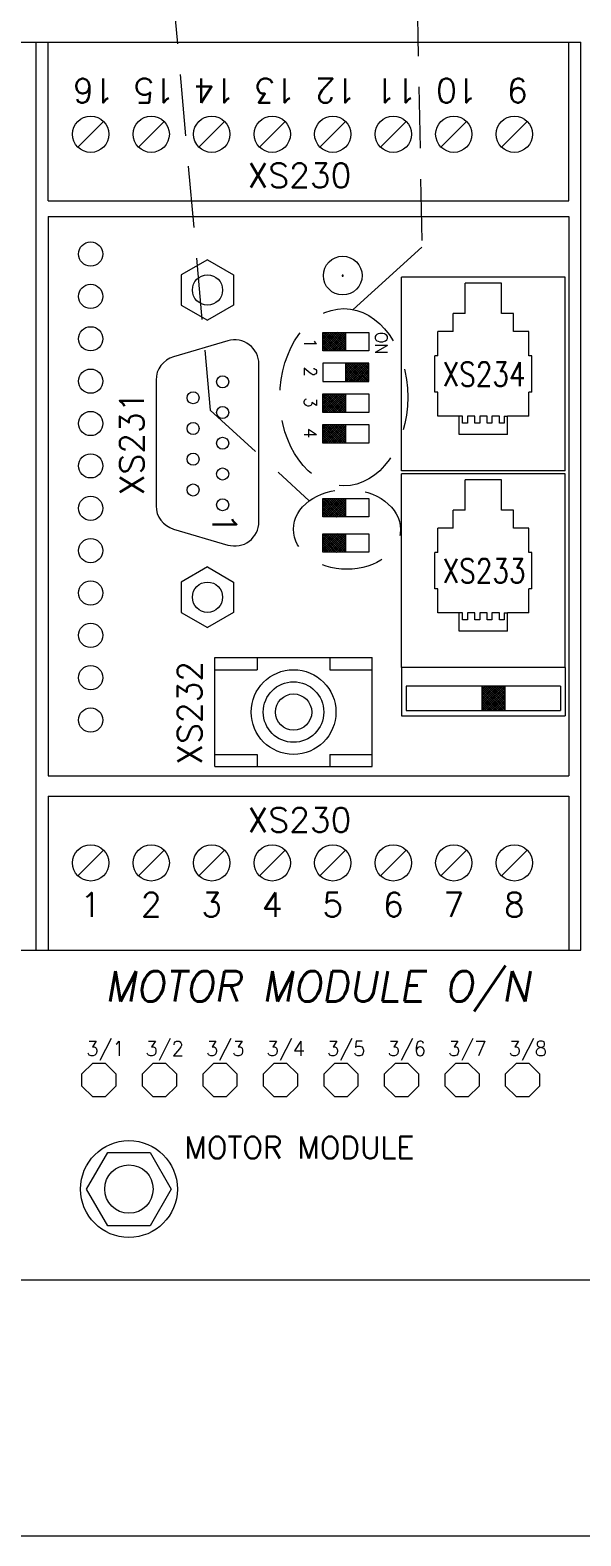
# Model space of a CAD drawing. Extents: x -2993 to 3661, y -4147 to -1441.
# Drawn here: x -628.9 to -583.4, y -1851.7 to -1727.3 of the extents above; entities that cross this region are included whole.
import ezdxf
from ezdxf.enums import TextEntityAlignment as Align

# ---------------------------------------------------------------- set-up
doc = ezdxf.new("R2010")
doc.units = 0
doc.header["$LTSCALE"] = 0.1
doc.header["$MEASUREMENT"] = 0
doc.linetypes.add('DASHED', pattern=[19.05, 12.7, -6.35])
doc.layers.get('0').update_dxf_attribs({"linetype": 'CONTINUOUS'})
for name, color, linetype in [('20', 7, 'CONTINUOUS'), ('21', 7, 'CONTINUOUS'), ('LAYOUT', 7, 'CONTINUOUS'), ('MONTAGEPLAAT', 230, 'CONTINUOUS'), ('MOTMODULE', 7, 'CONTINUOUS')]:
    doc.layers.add(name, color=color, linetype=linetype)
doc.styles.get("Standard").update_dxf_attribs({"font": 'simplex.shx'})

msp = doc.modelspace()

# ---------------------------------------------------------------- linework, layer by layer
at = {"lineweight": 13}
for p, q in [((-624.22, -1823.08), (-622.47, -1820.05)), ((-618.97, -1820.05), (-617.22, -1823.08)), ((-622.47, -1826.11), (-624.22, -1823.08)), ((-617.22, -1823.08), (-618.97, -1826.11)), ((-618.97, -1826.11), (-622.47, -1826.11))]:
    msp.add_line(p, q, dxfattribs=at)
at = {"color": 7, "lineweight": 13}
msp.add_line((-622.47, -1820.05), (-618.97, -1820.05), dxfattribs=at)
msp.add_lwpolyline([(-847.8, -1851.73), (-399.9, -1851.73), (-399.9, -1649.62), (-847.8, -1649.62)], close=True, dxfattribs=at)
at = {"lineweight": 13}
msp.add_circle((-620.72, -1823.08), 4, dxfattribs=at)
at = {"layer": '20', "lineweight": 13}
msp.add_circle((-620.72, -1823.08), 2, dxfattribs=at)
at = {"layer": '21', "color": 7, "lineweight": 13}
for p, q in [((-624.6, -1813.57), (-623.71, -1812.68)), ((-624.6, -1814.59), (-624.6, -1813.57)), ((-623.71, -1812.68), (-622.69, -1812.68)), ((-622.69, -1812.68), (-621.8, -1813.57)), ((-621.8, -1813.57), (-621.8, -1814.59)), ((-619.6, -1813.57), (-618.71, -1812.68)), ((-619.6, -1814.59), (-619.6, -1813.57)), ((-618.71, -1812.68), (-617.69, -1812.68)), ((-617.69, -1812.68), (-616.8, -1813.57)), ((-616.8, -1813.57), (-616.8, -1814.59)), ((-614.6, -1813.57), (-613.71, -1812.68)), ((-614.6, -1814.59), (-614.6, -1813.57)), ((-613.71, -1812.68), (-612.69, -1812.68)), ((-612.69, -1812.68), (-611.8, -1813.57)), ((-611.8, -1813.57), (-611.8, -1814.59)), ((-609.6, -1813.57), (-608.71, -1812.68)), ((-609.6, -1814.59), (-609.6, -1813.57)), ((-608.71, -1812.68), (-607.69, -1812.68)), ((-607.69, -1812.68), (-606.8, -1813.57)), ((-606.8, -1813.57), (-606.8, -1814.59)), ((-604.6, -1813.57), (-603.71, -1812.68)), ((-604.6, -1814.59), (-604.6, -1813.57)), ((-603.71, -1812.68), (-602.69, -1812.68)), ((-602.69, -1812.68), (-601.8, -1813.57)), ((-601.8, -1813.57), (-601.8, -1814.59)), ((-599.6, -1813.57), (-598.71, -1812.68)), ((-599.6, -1814.59), (-599.6, -1813.57)), ((-598.71, -1812.68), (-597.69, -1812.68)), ((-597.69, -1812.68), (-596.8, -1813.57)), ((-596.8, -1813.57), (-596.8, -1814.59)), ((-594.6, -1813.57), (-593.71, -1812.68)), ((-594.6, -1814.59), (-594.6, -1813.57)), ((-593.71, -1812.68), (-592.69, -1812.68)), ((-592.69, -1812.68), (-591.8, -1813.57)), ((-591.8, -1813.57), (-591.8, -1814.59)), ((-589.6, -1813.57), (-588.71, -1812.68)), ((-589.6, -1814.59), (-589.6, -1813.57)), ((-588.71, -1812.68), (-587.69, -1812.68)), ((-587.69, -1812.68), (-586.8, -1813.57)), ((-586.8, -1813.57), (-586.8, -1814.59)), ((-623.71, -1815.47), (-624.6, -1814.59)), ((-621.8, -1814.59), (-622.69, -1815.47)), ((-618.71, -1815.47), (-619.6, -1814.59)), ((-616.8, -1814.59), (-617.69, -1815.47)), ((-613.71, -1815.47), (-614.6, -1814.59)), ((-611.8, -1814.59), (-612.69, -1815.47)), ((-608.71, -1815.47), (-609.6, -1814.59)), ((-606.8, -1814.59), (-607.69, -1815.47)), ((-603.71, -1815.47), (-604.6, -1814.59)), ((-601.8, -1814.59), (-602.69, -1815.47)), ((-598.71, -1815.47), (-599.6, -1814.59)), ((-596.8, -1814.59), (-597.69, -1815.47)), ((-593.71, -1815.47), (-594.6, -1814.59)), ((-591.8, -1814.59), (-592.69, -1815.47)), ((-588.71, -1815.47), (-589.6, -1814.59)), ((-586.8, -1814.59), (-587.69, -1815.47)), ((-622.69, -1815.47), (-623.71, -1815.47)), ((-617.69, -1815.47), (-618.71, -1815.47)), ((-612.69, -1815.47), (-613.71, -1815.47)), ((-607.69, -1815.47), (-608.71, -1815.47)), ((-602.69, -1815.47), (-603.71, -1815.47)), ((-597.69, -1815.47), (-598.71, -1815.47)), ((-592.69, -1815.47), (-593.71, -1815.47)), ((-587.69, -1815.47), (-588.71, -1815.47))]:
    msp.add_line(p, q, dxfattribs=at)
at = {"layer": 'LAYOUT', "color": 7, "linetype": 'DASHED', "lineweight": 13, "ltscale": 4}
for p, q in [((-620.55, -1685.45), (-614.02, -1758.72)), ((-597.52, -1693.92), (-596.51, -1745.25)), ((-614.02, -1758.72), (-605.82, -1766.22))]:
    msp.add_line(p, q, dxfattribs=at)
at = {"layer": 'LAYOUT', "color": 7, "lineweight": 13, "ltscale": 4}
msp.add_line((-596.51, -1745.25), (-602.19, -1750.42), dxfattribs=at)
at = {"layer": 'LAYOUT', "color": 7, "lineweight": 13}
for p, q in [((-584.69, -1747.73), (-598.19, -1747.73)), ((-598.19, -1763.73), (-598.19, -1747.73)), ((-584.69, -1763.73), (-584.69, -1747.73)), ((-592.94, -1750.73), (-592.94, -1748.23)), ((-589.94, -1748.23), (-592.94, -1748.23)), ((-589.94, -1750.73), (-589.94, -1748.23)), ((-593.94, -1752.23), (-593.94, -1750.73)), ((-592.94, -1750.73), (-593.94, -1750.73)), ((-588.94, -1750.73), (-589.94, -1750.73)), ((-588.94, -1752.23), (-588.94, -1750.73)), ((-593.94, -1752.23), (-595.19, -1752.23)), ((-595.19, -1754.23), (-595.19, -1752.23)), ((-587.69, -1752.23), (-588.94, -1752.23)), ((-587.69, -1754.23), (-587.69, -1752.23)), ((-595.19, -1754.23), (-595.44, -1754.23)), ((-595.44, -1757.23), (-595.44, -1754.23)), ((-587.44, -1754.23), (-587.69, -1754.23)), ((-587.44, -1757.23), (-587.44, -1754.23)), ((-595.19, -1757.23), (-595.44, -1757.23)), ((-595.19, -1759.23), (-595.19, -1757.23)), ((-587.69, -1759.23), (-587.69, -1757.23)), ((-587.44, -1757.23), (-587.69, -1757.23)), ((-593.44, -1759.23), (-595.19, -1759.23)), ((-593.44, -1760.73), (-593.44, -1759.23)), ((-593.17, -1759.23), (-593.44, -1759.23)), ((-589.71, -1759.23), (-589.44, -1759.23)), ((-589.44, -1760.73), (-589.44, -1759.23)), ((-587.69, -1759.23), (-589.44, -1759.23)), ((-589.44, -1760.73), (-593.44, -1760.73)), ((-584.69, -1763.73), (-598.19, -1763.73)), ((-598.19, -1779.98), (-598.19, -1763.98)), ((-584.69, -1763.98), (-598.19, -1763.98)), ((-584.69, -1779.98), (-584.69, -1763.98)), ((-592.94, -1766.98), (-592.94, -1764.48)), ((-589.94, -1764.48), (-592.94, -1764.48)), ((-589.94, -1766.98), (-589.94, -1764.48)), ((-592.94, -1766.98), (-593.94, -1766.98)), ((-593.94, -1768.48), (-593.94, -1766.98)), ((-588.94, -1766.98), (-589.94, -1766.98)), ((-588.94, -1768.48), (-588.94, -1766.98)), ((-593.94, -1768.48), (-595.19, -1768.48)), ((-595.19, -1770.48), (-595.19, -1768.48)), ((-587.69, -1768.48), (-588.94, -1768.48)), ((-587.69, -1770.48), (-587.69, -1768.48)), ((-595.19, -1770.48), (-595.44, -1770.48)), ((-595.44, -1773.48), (-595.44, -1770.48)), ((-587.44, -1770.48), (-587.69, -1770.48)), ((-587.44, -1773.48), (-587.44, -1770.48)), ((-595.19, -1773.48), (-595.44, -1773.48)), ((-595.19, -1775.48), (-595.19, -1773.48)), ((-587.69, -1775.48), (-587.69, -1773.48)), ((-587.44, -1773.48), (-587.69, -1773.48)), ((-593.44, -1775.48), (-595.19, -1775.48)), ((-593.17, -1775.48), (-593.44, -1775.48)), ((-593.44, -1776.98), (-593.44, -1775.48)), ((-589.71, -1775.48), (-589.44, -1775.48)), ((-589.44, -1776.98), (-589.44, -1775.48)), ((-587.69, -1775.48), (-589.44, -1775.48)), ((-589.44, -1776.98), (-593.44, -1776.98)), ((-613.62, -1779.17), (-600.62, -1779.17)), ((-613.62, -1788.17), (-613.62, -1779.17)), ((-613.62, -1780.17), (-610.12, -1780.17)), ((-610.12, -1779.17), (-610.12, -1780.17)), ((-604.12, -1779.17), (-604.12, -1780.17)), ((-604.12, -1780.17), (-600.62, -1780.17)), ((-600.62, -1788.17), (-600.62, -1779.17)), ((-584.69, -1779.98), (-598.19, -1779.98)), ((-598.19, -1779.98), (-598.19, -1783.97)), ((-584.69, -1779.98), (-584.69, -1783.97)), ((-591.55, -1781.61), (-591.47, -1781.52)), ((-591.55, -1781.78), (-591.29, -1781.52)), ((-591.55, -1781.96), (-591.11, -1781.52)), ((-591.55, -1782.14), (-590.94, -1781.52)), ((-591.55, -1782.31), (-590.76, -1781.52)), ((-591.55, -1782.49), (-590.58, -1781.52)), ((-591.55, -1782.67), (-590.41, -1781.52)), ((-591.55, -1782.84), (-590.23, -1781.52)), ((-591.55, -1783.02), (-590.05, -1781.52)), ((-591.55, -1783.2), (-589.88, -1781.52)), ((-591.55, -1783.37), (-589.7, -1781.52)), ((-589.65, -1783.49), (-591.55, -1781.58)), ((-591.55, -1783.55), (-589.65, -1781.65)), ((-589.77, -1783.55), (-591.55, -1781.76)), ((-589.94, -1783.55), (-591.55, -1781.94)), ((-590.12, -1783.55), (-591.55, -1782.11)), ((-590.3, -1783.55), (-591.55, -1782.29)), ((-590.47, -1783.55), (-591.55, -1782.47)), ((-590.65, -1783.55), (-591.55, -1782.64)), ((-589.65, -1783.31), (-591.44, -1781.52)), ((-591.37, -1783.55), (-589.65, -1781.82)), ((-589.65, -1783.13), (-591.26, -1781.52)), ((-591.19, -1783.55), (-589.65, -1782)), ((-589.65, -1782.96), (-591.08, -1781.52)), ((-591.02, -1783.55), (-589.65, -1782.18)), ((-589.65, -1782.78), (-590.91, -1781.52)), ((-590.84, -1783.55), (-589.65, -1782.35)), ((-589.65, -1782.6), (-590.73, -1781.52)), ((-590.66, -1783.55), (-589.65, -1782.53)), ((-589.65, -1782.43), (-590.55, -1781.52)), ((-590.49, -1783.55), (-589.65, -1782.71)), ((-589.65, -1782.25), (-590.38, -1781.52)), ((-589.65, -1782.07), (-590.2, -1781.52)), ((-589.65, -1781.9), (-590.02, -1781.52)), ((-589.65, -1781.72), (-589.85, -1781.52)), ((-589.65, -1781.54), (-589.67, -1781.52)), ((-598.19, -1783.97), (-584.69, -1783.97)), ((-590.83, -1783.55), (-591.55, -1782.82)), ((-591, -1783.55), (-591.55, -1783)), ((-591.18, -1783.55), (-591.55, -1783.17)), ((-591.36, -1783.55), (-591.55, -1783.35)), ((-591.53, -1783.55), (-591.55, -1783.53)), ((-590.31, -1783.55), (-589.65, -1782.88)), ((-590.13, -1783.55), (-589.65, -1783.06)), ((-589.96, -1783.55), (-589.65, -1783.24)), ((-589.78, -1783.55), (-589.65, -1783.41)), ((-613.62, -1787.17), (-610.12, -1787.17)), ((-610.12, -1787.17), (-610.12, -1788.17)), ((-604.12, -1787.17), (-604.12, -1788.17)), ((-604.12, -1787.17), (-600.62, -1787.17)), ((-613.62, -1788.17), (-600.62, -1788.17))]:
    msp.add_line(p, q, dxfattribs=at)
at = {"layer": 'LAYOUT', "color": 7, "linetype": 'Continuous', "lineweight": 13}
for p, q in [((-604.71, -1753.83), (-604.71, -1752.3)), ((-603.62, -1752.3), (-604.71, -1753.39)), ((-603.8, -1752.3), (-604.71, -1753.22)), ((-603.97, -1752.3), (-604.71, -1753.04)), ((-604.15, -1752.3), (-604.71, -1752.86)), ((-604.33, -1752.3), (-604.71, -1752.69)), ((-604.5, -1752.3), (-604.71, -1752.51)), ((-604.68, -1752.3), (-604.71, -1752.33)), ((-604.71, -1752.3), (-600.9, -1752.3)), ((-604.71, -1752.32), (-603.56, -1753.46)), ((-603.56, -1752.43), (-604.71, -1753.57)), ((-604.71, -1752.49), (-603.56, -1753.64)), ((-603.56, -1752.6), (-604.71, -1753.75)), ((-604.71, -1752.67), (-603.56, -1753.81)), ((-604.71, -1752.85), (-603.72, -1753.83)), ((-603.56, -1752.78), (-604.61, -1753.83)), ((-604.54, -1752.3), (-603.56, -1753.28)), ((-604.36, -1752.3), (-603.56, -1753.11)), ((-604.19, -1752.3), (-603.56, -1752.93)), ((-604.01, -1752.3), (-603.56, -1752.75)), ((-603.83, -1752.3), (-603.56, -1752.57)), ((-603.66, -1752.3), (-603.56, -1752.4)), ((-602.91, -1752.3), (-603.56, -1752.96)), ((-603.09, -1752.3), (-603.56, -1752.78)), ((-603.26, -1752.3), (-603.56, -1752.6)), ((-603.44, -1752.3), (-603.56, -1752.43)), ((-602.8, -1752.37), (-603.56, -1753.13)), ((-603.56, -1752.4), (-602.8, -1753.16)), ((-602.8, -1752.55), (-603.56, -1753.31)), ((-603.56, -1752.57), (-602.8, -1753.34)), ((-602.8, -1752.72), (-603.56, -1753.49)), ((-603.56, -1752.75), (-602.8, -1753.51)), ((-603.48, -1752.3), (-602.8, -1752.98)), ((-603.3, -1752.3), (-602.8, -1752.81)), ((-603.13, -1752.3), (-602.8, -1752.63)), ((-602.95, -1752.3), (-602.8, -1752.45)), ((-602.8, -1753.83), (-602.8, -1752.3)), ((-600.9, -1752.3), (-600.9, -1753.83)), ((-604.71, -1753.02), (-603.9, -1753.83)), ((-604.71, -1753.2), (-604.08, -1753.83)), ((-604.71, -1753.38), (-604.25, -1753.83)), ((-604.71, -1753.55), (-604.43, -1753.83)), ((-604.71, -1753.73), (-604.61, -1753.83)), ((-600.9, -1753.83), (-604.71, -1753.83)), ((-603.56, -1752.96), (-604.44, -1753.83)), ((-603.56, -1753.13), (-604.26, -1753.83)), ((-603.56, -1753.31), (-604.08, -1753.83)), ((-603.56, -1753.49), (-603.9, -1753.83)), ((-603.56, -1753.66), (-603.73, -1753.83)), ((-602.8, -1752.9), (-603.56, -1753.66)), ((-603.56, -1752.93), (-602.8, -1753.69)), ((-603.56, -1753.11), (-602.84, -1753.83)), ((-603.56, -1753.28), (-603.02, -1753.83)), ((-603.56, -1753.46), (-603.19, -1753.83)), ((-603.56, -1753.64), (-603.37, -1753.83)), ((-603.56, -1753.81), (-603.55, -1753.83)), ((-602.8, -1753.08), (-603.55, -1753.83)), ((-602.8, -1753.25), (-603.37, -1753.83)), ((-602.8, -1753.43), (-603.2, -1753.83)), ((-602.8, -1753.61), (-603.02, -1753.83)), ((-602.8, -1753.79), (-602.84, -1753.83)), ((-604.71, -1754.84), (-604.71, -1756.37)), ((-600.9, -1754.84), (-604.71, -1754.84)), ((-602.8, -1756.37), (-602.8, -1754.84)), ((-602.12, -1754.84), (-602.8, -1755.52)), ((-602.3, -1754.84), (-602.8, -1755.35)), ((-602.48, -1754.84), (-602.8, -1755.17)), ((-602.65, -1754.84), (-602.8, -1754.99)), ((-602.8, -1754.91), (-602.04, -1755.67)), ((-602.04, -1754.94), (-602.8, -1755.7)), ((-602.8, -1755.09), (-602.04, -1755.85)), ((-602.04, -1755.11), (-602.8, -1755.88)), ((-602.8, -1755.26), (-602.04, -1756.03)), ((-602.04, -1755.29), (-602.8, -1756.05)), ((-602.69, -1754.84), (-602.04, -1755.5)), ((-602.51, -1754.84), (-602.04, -1755.32)), ((-602.34, -1754.84), (-602.04, -1755.14)), ((-602.16, -1754.84), (-602.04, -1754.97)), ((-601.06, -1754.84), (-602.04, -1755.82)), ((-601.24, -1754.84), (-602.04, -1755.65)), ((-601.42, -1754.84), (-602.04, -1755.47)), ((-601.59, -1754.84), (-602.04, -1755.29)), ((-601.77, -1754.84), (-602.04, -1755.11)), ((-601.95, -1754.84), (-602.04, -1754.94)), ((-600.9, -1754.86), (-602.04, -1756)), ((-602.04, -1754.97), (-600.9, -1756.11)), ((-600.9, -1755.03), (-602.04, -1756.18)), ((-602.04, -1755.14), (-600.9, -1756.29)), ((-600.9, -1755.21), (-602.04, -1756.35)), ((-602.04, -1755.32), (-600.99, -1756.37)), ((-601.98, -1754.84), (-600.9, -1755.93)), ((-601.81, -1754.84), (-600.9, -1755.76)), ((-601.63, -1754.84), (-600.9, -1755.58)), ((-601.45, -1754.84), (-600.9, -1755.4)), ((-601.28, -1754.84), (-600.9, -1755.23)), ((-601.1, -1754.84), (-600.9, -1755.05)), ((-600.92, -1754.84), (-600.9, -1754.87)), ((-600.9, -1756.37), (-600.9, -1754.84)), ((-604.71, -1756.37), (-600.9, -1756.37)), ((-602.8, -1755.44), (-602.04, -1756.2)), ((-602.04, -1755.47), (-602.8, -1756.23)), ((-602.8, -1755.62), (-602.05, -1756.37)), ((-602.8, -1755.79), (-602.23, -1756.37)), ((-602.8, -1755.97), (-602.4, -1756.37)), ((-602.8, -1756.15), (-602.58, -1756.37)), ((-602.8, -1756.33), (-602.76, -1756.37)), ((-602.04, -1755.65), (-602.76, -1756.37)), ((-602.04, -1755.82), (-602.59, -1756.37)), ((-602.04, -1756), (-602.41, -1756.37)), ((-602.04, -1756.18), (-602.23, -1756.37)), ((-602.04, -1756.35), (-602.06, -1756.37)), ((-602.04, -1755.5), (-601.17, -1756.37)), ((-602.04, -1755.67), (-601.34, -1756.37)), ((-602.04, -1755.85), (-601.52, -1756.37)), ((-602.04, -1756.03), (-601.7, -1756.37)), ((-602.04, -1756.2), (-601.87, -1756.37)), ((-600.9, -1755.39), (-601.88, -1756.37)), ((-600.9, -1755.56), (-601.7, -1756.37)), ((-600.9, -1755.74), (-601.52, -1756.37)), ((-600.9, -1755.92), (-601.35, -1756.37)), ((-600.9, -1756.09), (-601.17, -1756.37)), ((-600.9, -1756.27), (-600.99, -1756.37)), ((-604.71, -1758.91), (-604.71, -1757.38)), ((-603.62, -1757.38), (-604.71, -1758.47)), ((-603.8, -1757.38), (-604.71, -1758.3)), ((-603.97, -1757.38), (-604.71, -1758.12)), ((-604.15, -1757.38), (-604.71, -1757.94)), ((-604.33, -1757.38), (-604.71, -1757.77)), ((-604.5, -1757.38), (-604.71, -1757.59)), ((-604.68, -1757.38), (-604.71, -1757.41)), ((-604.71, -1757.38), (-600.9, -1757.38)), ((-604.71, -1757.4), (-603.56, -1758.54)), ((-603.56, -1757.51), (-604.71, -1758.65)), ((-604.71, -1757.57), (-603.56, -1758.72)), ((-603.56, -1757.68), (-604.71, -1758.83)), ((-604.71, -1757.75), (-603.56, -1758.89)), ((-603.56, -1757.86), (-604.61, -1758.91)), ((-604.54, -1757.38), (-603.56, -1758.36)), ((-604.36, -1757.38), (-603.56, -1758.19)), ((-604.19, -1757.38), (-603.56, -1758.01)), ((-604.01, -1757.38), (-603.56, -1757.83)), ((-603.83, -1757.38), (-603.56, -1757.65)), ((-603.66, -1757.38), (-603.56, -1757.48)), ((-602.91, -1757.38), (-603.56, -1758.04)), ((-603.09, -1757.38), (-603.56, -1757.86)), ((-603.26, -1757.38), (-603.56, -1757.68)), ((-603.44, -1757.38), (-603.56, -1757.51)), ((-602.8, -1757.45), (-603.56, -1758.21)), ((-603.56, -1757.48), (-602.8, -1758.24)), ((-602.8, -1757.63), (-603.56, -1758.39)), ((-603.56, -1757.65), (-602.8, -1758.42)), ((-602.8, -1757.8), (-603.56, -1758.57)), ((-603.56, -1757.83), (-602.8, -1758.59)), ((-603.48, -1757.38), (-602.8, -1758.06)), ((-603.3, -1757.38), (-602.8, -1757.89)), ((-603.13, -1757.38), (-602.8, -1757.71)), ((-602.95, -1757.38), (-602.8, -1757.53)), ((-602.8, -1758.91), (-602.8, -1757.38)), ((-600.9, -1757.38), (-600.9, -1758.91)), ((-604.71, -1757.93), (-603.72, -1758.91)), ((-604.71, -1758.1), (-603.9, -1758.91)), ((-604.71, -1758.28), (-604.08, -1758.91)), ((-604.71, -1758.46), (-604.25, -1758.91)), ((-604.71, -1758.63), (-604.43, -1758.91)), ((-604.71, -1758.81), (-604.61, -1758.91)), ((-600.9, -1758.91), (-604.71, -1758.91)), ((-603.56, -1758.04), (-604.44, -1758.91)), ((-603.56, -1758.21), (-604.26, -1758.91)), ((-603.56, -1758.39), (-604.08, -1758.91)), ((-603.56, -1758.57), (-603.9, -1758.91)), ((-603.56, -1758.74), (-603.73, -1758.91)), ((-602.8, -1757.98), (-603.56, -1758.74)), ((-603.56, -1758.01), (-602.8, -1758.77)), ((-603.56, -1758.19), (-602.84, -1758.91)), ((-603.56, -1758.36), (-603.02, -1758.91)), ((-603.56, -1758.54), (-603.19, -1758.91)), ((-603.56, -1758.72), (-603.37, -1758.91)), ((-603.56, -1758.89), (-603.55, -1758.91)), ((-602.8, -1758.16), (-603.55, -1758.91)), ((-602.8, -1758.33), (-603.37, -1758.91)), ((-602.8, -1758.51), (-603.2, -1758.91)), ((-602.8, -1758.69), (-603.02, -1758.91)), ((-602.8, -1758.87), (-602.84, -1758.91)), ((-604.71, -1761.45), (-604.71, -1759.92)), ((-603.62, -1759.92), (-604.71, -1761.01)), ((-603.8, -1759.92), (-604.71, -1760.84)), ((-603.97, -1759.92), (-604.71, -1760.66)), ((-604.15, -1759.92), (-604.71, -1760.48)), ((-604.33, -1759.92), (-604.71, -1760.31)), ((-604.5, -1759.92), (-604.71, -1760.13)), ((-604.68, -1759.92), (-604.71, -1759.95)), ((-604.71, -1759.92), (-600.9, -1759.92)), ((-604.71, -1759.94), (-603.56, -1761.08)), ((-603.56, -1760.05), (-604.71, -1761.19)), ((-604.71, -1760.11), (-603.56, -1761.26)), ((-603.56, -1760.22), (-604.71, -1761.37)), ((-604.71, -1760.29), (-603.56, -1761.43)), ((-604.54, -1759.92), (-603.56, -1760.9)), ((-604.36, -1759.92), (-603.56, -1760.73)), ((-604.19, -1759.92), (-603.56, -1760.55)), ((-604.01, -1759.92), (-603.56, -1760.37)), ((-603.83, -1759.92), (-603.56, -1760.19)), ((-603.66, -1759.92), (-603.56, -1760.02)), ((-602.91, -1759.92), (-603.56, -1760.58)), ((-603.09, -1759.92), (-603.56, -1760.4)), ((-603.26, -1759.92), (-603.56, -1760.22)), ((-603.44, -1759.92), (-603.56, -1760.05)), ((-602.8, -1759.99), (-603.56, -1760.75)), ((-603.56, -1760.02), (-602.8, -1760.78)), ((-602.8, -1760.17), (-603.56, -1760.93)), ((-603.56, -1760.19), (-602.8, -1760.96)), ((-602.8, -1760.34), (-603.56, -1761.11)), ((-603.48, -1759.92), (-602.8, -1760.6)), ((-603.3, -1759.92), (-602.8, -1760.43)), ((-603.13, -1759.92), (-602.8, -1760.25)), ((-602.95, -1759.92), (-602.8, -1760.07)), ((-602.8, -1761.45), (-602.8, -1759.92)), ((-600.9, -1759.92), (-600.9, -1761.45)), ((-593.17, -1759.81), (-593.17, -1759.23)), ((-592.76, -1759.81), (-593.17, -1759.81)), ((-592.76, -1759.23), (-592.76, -1759.81)), ((-592.15, -1759.23), (-592.76, -1759.23)), ((-592.15, -1759.81), (-592.15, -1759.23)), ((-591.74, -1759.81), (-592.15, -1759.81)), ((-591.13, -1759.23), (-591.74, -1759.23)), ((-591.74, -1759.23), (-591.74, -1759.81)), ((-591.13, -1759.81), (-591.13, -1759.23)), ((-590.73, -1759.81), (-591.13, -1759.81)), ((-590.12, -1759.23), (-590.73, -1759.23)), ((-590.73, -1759.23), (-590.73, -1759.81)), ((-590.12, -1759.81), (-590.12, -1759.23)), ((-589.71, -1759.81), (-590.12, -1759.81)), ((-589.71, -1759.23), (-589.71, -1759.81)), ((-604.71, -1760.47), (-603.72, -1761.45)), ((-604.71, -1760.64), (-603.9, -1761.45)), ((-604.71, -1760.82), (-604.08, -1761.45)), ((-604.71, -1761), (-604.25, -1761.45)), ((-604.71, -1761.17), (-604.43, -1761.45)), ((-604.71, -1761.35), (-604.61, -1761.45)), ((-600.9, -1761.45), (-604.71, -1761.45)), ((-603.56, -1760.4), (-604.61, -1761.45)), ((-603.56, -1760.58), (-604.44, -1761.45)), ((-603.56, -1760.75), (-604.26, -1761.45)), ((-603.56, -1760.93), (-604.08, -1761.45)), ((-603.56, -1761.11), (-603.9, -1761.45)), ((-603.56, -1761.28), (-603.73, -1761.45)), ((-603.56, -1760.37), (-602.8, -1761.13)), ((-602.8, -1760.52), (-603.56, -1761.28)), ((-603.56, -1760.55), (-602.8, -1761.31)), ((-603.56, -1760.73), (-602.84, -1761.45)), ((-603.56, -1760.9), (-603.02, -1761.45)), ((-603.56, -1761.08), (-603.19, -1761.45)), ((-603.56, -1761.26), (-603.37, -1761.45)), ((-603.56, -1761.43), (-603.55, -1761.45)), ((-602.8, -1760.7), (-603.55, -1761.45)), ((-602.8, -1760.87), (-603.37, -1761.45)), ((-602.8, -1761.05), (-603.2, -1761.45)), ((-602.8, -1761.23), (-603.02, -1761.45)), ((-602.8, -1761.41), (-602.84, -1761.45)), ((-604.71, -1766.02), (-600.9, -1766.02)), ((-603.62, -1766.02), (-604.71, -1767.11)), ((-603.8, -1766.02), (-604.71, -1766.93)), ((-603.98, -1766.02), (-604.71, -1766.75)), ((-604.15, -1766.02), (-604.71, -1766.58)), ((-604.33, -1766.02), (-604.71, -1766.4)), ((-604.51, -1766.02), (-604.71, -1766.22)), ((-604.68, -1766.02), (-604.71, -1766.05)), ((-604.71, -1767.54), (-604.71, -1766.02)), ((-604.71, -1766.03), (-603.57, -1767.17)), ((-603.57, -1766.14), (-604.71, -1767.28)), ((-604.71, -1766.21), (-603.57, -1767.35)), ((-603.57, -1766.32), (-604.71, -1767.46)), ((-604.71, -1766.39), (-603.57, -1767.53)), ((-604.71, -1766.56), (-603.73, -1767.54)), ((-603.57, -1766.5), (-604.62, -1767.54)), ((-604.55, -1766.02), (-603.57, -1767)), ((-604.37, -1766.02), (-603.57, -1766.82)), ((-604.19, -1766.02), (-603.57, -1766.64)), ((-604.01, -1766.02), (-603.57, -1766.47)), ((-603.84, -1766.02), (-603.57, -1766.29)), ((-603.66, -1766.02), (-603.57, -1766.11)), ((-602.92, -1766.02), (-603.57, -1766.67)), ((-603.09, -1766.02), (-603.57, -1766.5)), ((-603.27, -1766.02), (-603.57, -1766.32)), ((-603.45, -1766.02), (-603.57, -1766.14)), ((-602.81, -1766.09), (-603.57, -1766.85)), ((-603.57, -1766.11), (-602.81, -1766.88)), ((-602.81, -1766.26), (-603.57, -1767.03)), ((-603.57, -1766.29), (-602.81, -1767.05)), ((-602.81, -1766.44), (-603.57, -1767.2)), ((-603.57, -1766.47), (-602.81, -1767.23)), ((-603.48, -1766.02), (-602.81, -1766.7)), ((-603.31, -1766.02), (-602.81, -1766.52)), ((-603.13, -1766.02), (-602.81, -1766.35)), ((-602.95, -1766.02), (-602.81, -1766.17)), ((-602.81, -1767.54), (-602.81, -1766.02)), ((-600.9, -1766.02), (-600.9, -1767.54)), ((-604.71, -1766.74), (-603.9, -1767.54)), ((-604.71, -1766.92), (-604.08, -1767.54)), ((-604.71, -1767.09), (-604.26, -1767.54)), ((-604.71, -1767.27), (-604.44, -1767.54)), ((-604.71, -1767.45), (-604.61, -1767.54)), ((-600.9, -1767.54), (-604.71, -1767.54)), ((-603.57, -1766.67), (-604.44, -1767.54)), ((-603.57, -1766.85), (-604.26, -1767.54)), ((-603.57, -1767.03), (-604.09, -1767.54)), ((-603.57, -1767.2), (-603.91, -1767.54)), ((-603.57, -1767.38), (-603.73, -1767.54)), ((-602.81, -1766.62), (-603.57, -1767.38)), ((-603.57, -1766.64), (-602.81, -1767.41)), ((-603.57, -1766.82), (-602.84, -1767.54)), ((-603.57, -1767), (-603.02, -1767.54)), ((-603.57, -1767.17), (-603.2, -1767.54)), ((-603.57, -1767.35), (-603.37, -1767.54)), ((-603.57, -1767.53), (-603.55, -1767.54)), ((-602.81, -1766.79), (-603.56, -1767.54)), ((-602.81, -1766.97), (-603.38, -1767.54)), ((-602.81, -1767.15), (-603.2, -1767.54)), ((-602.81, -1767.32), (-603.02, -1767.54)), ((-602.81, -1767.5), (-602.85, -1767.54)), ((-604.71, -1768.94), (-600.9, -1768.94)), ((-603.62, -1768.94), (-604.71, -1770.03)), ((-603.8, -1768.94), (-604.71, -1769.85)), ((-603.97, -1768.94), (-604.71, -1769.68)), ((-604.15, -1768.94), (-604.71, -1769.5)), ((-604.33, -1768.94), (-604.71, -1769.32)), ((-604.5, -1768.94), (-604.71, -1769.15)), ((-604.68, -1768.94), (-604.71, -1768.97)), ((-604.71, -1770.47), (-604.71, -1768.94)), ((-604.71, -1768.95), (-603.56, -1770.1)), ((-603.56, -1769.06), (-604.71, -1770.21)), ((-604.54, -1768.94), (-603.56, -1769.92)), ((-604.36, -1768.94), (-603.56, -1769.74)), ((-604.19, -1768.94), (-603.56, -1769.57)), ((-604.01, -1768.94), (-603.56, -1769.39)), ((-603.83, -1768.94), (-603.56, -1769.21)), ((-603.66, -1768.94), (-603.56, -1769.04)), ((-602.91, -1768.94), (-603.56, -1769.59)), ((-603.09, -1768.94), (-603.56, -1769.42)), ((-603.26, -1768.94), (-603.56, -1769.24)), ((-603.44, -1768.94), (-603.56, -1769.06)), ((-602.8, -1769.01), (-603.56, -1769.77)), ((-603.56, -1769.04), (-602.8, -1769.8)), ((-603.48, -1768.94), (-602.8, -1769.62)), ((-603.3, -1768.94), (-602.8, -1769.44)), ((-603.13, -1768.94), (-602.8, -1769.27)), ((-602.95, -1768.94), (-602.8, -1769.09)), ((-602.8, -1770.47), (-602.8, -1768.94)), ((-600.9, -1768.94), (-600.9, -1770.47)), ((-604.71, -1769.13), (-603.56, -1770.27)), ((-603.56, -1769.24), (-604.71, -1770.38)), ((-604.71, -1769.31), (-603.56, -1770.45)), ((-604.71, -1769.48), (-603.72, -1770.47)), ((-604.71, -1769.66), (-603.9, -1770.47)), ((-604.71, -1769.84), (-604.08, -1770.47)), ((-604.71, -1770.01), (-604.25, -1770.47)), ((-604.71, -1770.19), (-604.43, -1770.47)), ((-603.56, -1769.42), (-604.61, -1770.47)), ((-603.56, -1769.59), (-604.44, -1770.47)), ((-603.56, -1769.77), (-604.26, -1770.47)), ((-603.56, -1769.95), (-604.08, -1770.47)), ((-603.56, -1770.12), (-603.9, -1770.47)), ((-603.56, -1770.3), (-603.73, -1770.47)), ((-602.8, -1769.18), (-603.56, -1769.95)), ((-603.56, -1769.21), (-602.8, -1769.97)), ((-602.8, -1769.36), (-603.56, -1770.12)), ((-603.56, -1769.39), (-602.8, -1770.15)), ((-602.8, -1769.54), (-603.56, -1770.3)), ((-603.56, -1769.57), (-602.8, -1770.33)), ((-603.56, -1769.74), (-602.84, -1770.47)), ((-603.56, -1769.92), (-603.02, -1770.47)), ((-603.56, -1770.1), (-603.19, -1770.47)), ((-603.56, -1770.27), (-603.37, -1770.47)), ((-602.8, -1769.72), (-603.55, -1770.47)), ((-602.8, -1769.89), (-603.37, -1770.47)), ((-602.8, -1770.07), (-603.2, -1770.47)), ((-602.8, -1770.25), (-603.02, -1770.47)), ((-604.71, -1770.37), (-604.61, -1770.47)), ((-600.9, -1770.47), (-604.71, -1770.47)), ((-603.56, -1770.45), (-603.55, -1770.47)), ((-602.8, -1770.42), (-602.84, -1770.47)), ((-593.17, -1776.06), (-593.17, -1775.48)), ((-592.76, -1776.06), (-593.17, -1776.06)), ((-592.15, -1775.48), (-592.76, -1775.48)), ((-592.76, -1775.48), (-592.76, -1776.06)), ((-592.15, -1776.06), (-592.15, -1775.48)), ((-591.74, -1776.06), (-592.15, -1776.06)), ((-591.74, -1775.48), (-591.74, -1776.06)), ((-591.13, -1775.48), (-591.74, -1775.48)), ((-591.13, -1776.06), (-591.13, -1775.48)), ((-590.73, -1776.06), (-591.13, -1776.06)), ((-590.73, -1775.48), (-590.73, -1776.06)), ((-590.12, -1775.48), (-590.73, -1775.48)), ((-590.12, -1776.06), (-590.12, -1775.48)), ((-589.71, -1776.06), (-590.12, -1776.06)), ((-589.71, -1775.48), (-589.71, -1776.06)), ((-585.06, -1781.52), (-597.81, -1781.52)), ((-597.81, -1781.52), (-597.81, -1783.55)), ((-591.55, -1783.55), (-591.55, -1781.52)), ((-589.65, -1783.55), (-589.65, -1781.52)), ((-585.06, -1781.52), (-585.06, -1783.55)), ((-597.81, -1783.55), (-585.06, -1783.55))]:
    msp.add_line(p, q, dxfattribs=at)
for radius in [3.5, 1.5]:
    msp.add_circle((-607.12, -1783.67), radius, dxfattribs=at)
at = {"layer": 'LAYOUT', "color": 7, "lineweight": 13}
msp.add_circle((-607.12, -1783.67), 2.5, dxfattribs=at)
for start, end in [(0, 180), (180, 0)]:
    msp.add_arc((-603.06, -1747.61), 0.05, start, end, dxfattribs=at)
at = {"layer": 'LAYOUT', "color": 7, "linetype": 'DASHED', "lineweight": 13, "ltscale": 4}
for centre, major_axis, ratio in [((-602.96, -1757.66), (0, 7.32), 0.721721), ((-602.71, -1768.57), (-4.42, 0.01), 0.746142)]:
    msp.add_ellipse(centre, major_axis=major_axis, ratio=ratio, dxfattribs=at)
at = {"layer": 'MONTAGEPLAAT', "color": 7, "lineweight": 13}
msp.add_line((-816.2, -1830.58), (-425.2, -1830.58), dxfattribs=at)
at = {"layer": 'MOTMODULE', "color": 7, "lineweight": 13}
for p, q in [((-673.38, -1728.33), (-628.38, -1728.33)), ((-628.38, -1803.33), (-628.38, -1728.33)), ((-628.38, -1803.33), (-628.38, -1728.33)), ((-628.38, -1803.33), (-628.38, -1728.33)), ((-628.38, -1803.33), (-628.38, -1728.33)), ((-628.38, -1803.33), (-628.38, -1728.33)), ((-628.38, -1803.33), (-628.38, -1728.33)), ((-628.38, -1728.33), (-583.38, -1728.33)), ((-628.38, -1728.33), (-627.38, -1728.33)), ((-627.38, -1741.43), (-627.38, -1728.33)), ((-584.38, -1741.43), (-584.38, -1728.33)), ((-583.38, -1803.33), (-583.38, -1728.33)), ((-583.38, -1803.33), (-583.38, -1728.33)), ((-624.94, -1736.99), (-622.82, -1734.87)), ((-619.94, -1736.99), (-617.82, -1734.87)), ((-614.94, -1736.99), (-612.82, -1734.87)), ((-609.94, -1736.99), (-607.82, -1734.87)), ((-604.94, -1736.99), (-602.82, -1734.87)), ((-599.94, -1736.99), (-597.82, -1734.87)), ((-594.94, -1736.99), (-592.82, -1734.87)), ((-589.94, -1736.99), (-587.82, -1734.87)), ((-627.38, -1741.43), (-584.38, -1741.43)), ((-627.38, -1742.73), (-627.38, -1788.93)), ((-627.38, -1742.73), (-584.38, -1742.73)), ((-584.38, -1742.73), (-584.38, -1788.93)), ((-614.23, -1746.3), (-616.4, -1747.55)), ((-614.23, -1746.3), (-612.07, -1747.55)), ((-616.4, -1747.55), (-616.4, -1750.05)), ((-612.07, -1747.55), (-612.07, -1750.05)), ((-616.4, -1750.05), (-614.23, -1751.3)), ((-612.07, -1750.05), (-614.23, -1751.3)), ((-612.55, -1753), (-617.05, -1754.32)), ((-609.98, -1767.95), (-609.98, -1754.92)), ((-618.48, -1756.24), (-618.48, -1766.63)), ((-617.05, -1768.55), (-612.55, -1769.87)), ((-614.23, -1771.68), (-616.4, -1772.93)), ((-614.23, -1771.68), (-612.07, -1772.93)), ((-616.4, -1772.93), (-616.4, -1775.43)), ((-612.07, -1772.93), (-612.07, -1775.43)), ((-616.4, -1775.43), (-614.23, -1776.68)), ((-612.07, -1775.43), (-614.23, -1776.68)), ((-627.38, -1788.93), (-584.38, -1788.93)), ((-627.38, -1790.63), (-584.38, -1790.63)), ((-627.38, -1790.63), (-627.38, -1803.33)), ((-584.38, -1790.63), (-584.38, -1803.33)), ((-624.94, -1797.19), (-622.82, -1795.07)), ((-619.94, -1797.19), (-617.82, -1795.07)), ((-614.94, -1797.19), (-612.82, -1795.07)), ((-609.94, -1797.19), (-607.82, -1795.07)), ((-604.94, -1797.19), (-602.82, -1795.07)), ((-599.94, -1797.19), (-597.82, -1795.07)), ((-594.94, -1797.19), (-592.82, -1795.07)), ((-589.94, -1797.19), (-587.82, -1795.07)), ((-673.38, -1803.33), (-628.38, -1803.33)), ((-673.38, -1803.33), (-628.38, -1803.33)), ((-628.38, -1803.33), (-583.38, -1803.33)), ((-628.38, -1803.33), (-583.38, -1803.33))]:
    msp.add_line(p, q, dxfattribs=at)
for centre, radius in [((-623.88, -1735.93), 1.5), ((-618.88, -1735.93), 1.5), ((-613.88, -1735.93), 1.5), ((-608.88, -1735.93), 1.5), ((-603.88, -1735.93), 1.5), ((-598.88, -1735.93), 1.5), ((-593.88, -1735.93), 1.5), ((-588.88, -1735.93), 1.5), ((-623.88, -1745.83), 1), ((-603.06, -1747.61), 1.6), ((-614.23, -1748.8), 1.25), ((-623.88, -1749.33), 1), ((-623.88, -1752.83), 1), ((-623.88, -1756.33), 1), ((-612.98, -1756.38), 0.5), ((-612.98, -1756.38), 0.5), ((-615.42, -1757.7), 0.5), ((-623.88, -1759.83), 1), ((-612.98, -1758.92), 0.5), ((-615.42, -1760.24), 0.5), ((-612.98, -1761.46), 0.5), ((-623.88, -1763.33), 1), ((-615.42, -1762.78), 0.5), ((-612.98, -1764), 0.5), ((-615.42, -1765.32), 0.5), ((-623.88, -1766.83), 1), ((-612.98, -1766.54), 0.5), ((-623.88, -1770.33), 1), ((-623.88, -1773.83), 1), ((-614.23, -1774.18), 1.25), ((-623.88, -1777.33), 1), ((-623.88, -1780.83), 1), ((-623.88, -1784.33), 1), ((-623.88, -1796.13), 1.5), ((-618.88, -1796.13), 1.5), ((-613.88, -1796.13), 1.5), ((-608.88, -1796.13), 1.5), ((-603.88, -1796.13), 1.5), ((-598.88, -1796.13), 1.5), ((-593.88, -1796.13), 1.5), ((-588.88, -1796.13), 1.5)]:
    msp.add_circle(centre, radius, dxfattribs=at)
for centre, start, end in [((-611.98, -1754.92), 360, 106.3895), ((-616.48, -1756.24), 106.3895, 180), ((-616.48, -1766.63), 180, 253.6105), ((-611.98, -1767.95), 253.6105, 0)]:
    msp.add_arc(centre, 2, start, end, dxfattribs=at)

# ---------------------------------------------------------------- texts
at = {"layer": '21', "color": 7, "lineweight": 13}
for s, height, p in [('3/1', 1.2, (-624.25, -1812.07)), ('3/2', 1.2, (-619.36, -1812.07)), ('3/3', 1.2, (-614.36, -1812.07)), ('3/4', 1.2, (-609.36, -1812.07)), ('3/5', 1.2, (-604.37, -1812.07)), ('3/6', 1.2, (-599.36, -1812.07)), ('3/7', 1.2, (-594.36, -1812.07)), ('3/8', 1.2, (-589.36, -1812.07)), ('MOTOR MODULE', 1.8, (-616.13, -1820.55))]:
    msp.add_text(s, height=height, dxfattribs=at).set_placement(p)
at = {"layer": 'LAYOUT', "color": 7, "linetype": 'Continuous', "lineweight": 13}
for s, p in [('ON', (-600.37, -1752.26)), ('1', (-606.23, -1752.77)), ('2', (-606.23, -1755.12)), ('3', (-606.23, -1757.66)), ('4', (-606.23, -1760.2))]:
    msp.add_text(s, height=1, rotation=270, dxfattribs=at).set_placement(p)
at = {"layer": 'MOTMODULE', "color": 7, "lineweight": 13, "text_generation_flag": 6}
for s, p in [('16', (-623.63, -1731.33)), ('15', (-618.63, -1731.33)), ('14', (-613.63, -1731.33)), ('13', (-608.63, -1731.33)), ('12', (-603.63, -1731.33)), ('11', (-598.63, -1731.33)), ('10', (-593.63, -1731.33)), ('9', (-588.63, -1731.33))]:
    msp.add_text(s, height=2, dxfattribs=at).set_placement(p, align=Align.CENTER)
at = {"layer": 'MOTMODULE', "color": 7, "lineweight": 13}
for s, p in [('XS230', (-606.63, -1740.33)), ('XS230', (-606.63, -1793.58)), ('1', (-623.88, -1800.58)), ('2', (-618.88, -1800.58)), ('3', (-613.88, -1800.58)), ('4', (-608.88, -1800.58)), ('5', (-603.88, -1800.58)), ('6', (-598.88, -1800.58)), ('7', (-593.88, -1800.58)), ('8', (-588.88, -1800.58))]:
    msp.add_text(s, height=2, dxfattribs=at).set_placement(p, align=Align.CENTER)
at = {"layer": 'MOTMODULE', "color": 7, "lineweight": 13, "width": 0.8}
for s, p in [('XS234', (-591.38, -1755.75)), ('XS233', (-591.38, -1772))]:
    msp.add_text(s, height=2, dxfattribs=at).set_placement(p, align=Align.MIDDLE_CENTER)
at = {"layer": 'MOTMODULE', "color": 7, "lineweight": 13}
for s, p in [('XS231', (-620.48, -1761.47)), ('XS232', (-615.7, -1783.73))]:
    msp.add_text(s, height=2, rotation=90, dxfattribs=at).set_placement(p, align=Align.MIDDLE_CENTER)
msp.add_text('1', height=2, rotation=270, dxfattribs=at).set_placement((-613.82, -1768.08), align=Align.CENTER)
at = {"layer": 'MOTMODULE', "color": 7, "lineweight": 13, "oblique": 10}
msp.add_text('MOTOR MODULE O/N', height=2.5, dxfattribs=at).set_placement((-605.13, -1807.58), align=Align.CENTER)

doc.saveas('drawing.dxf')
